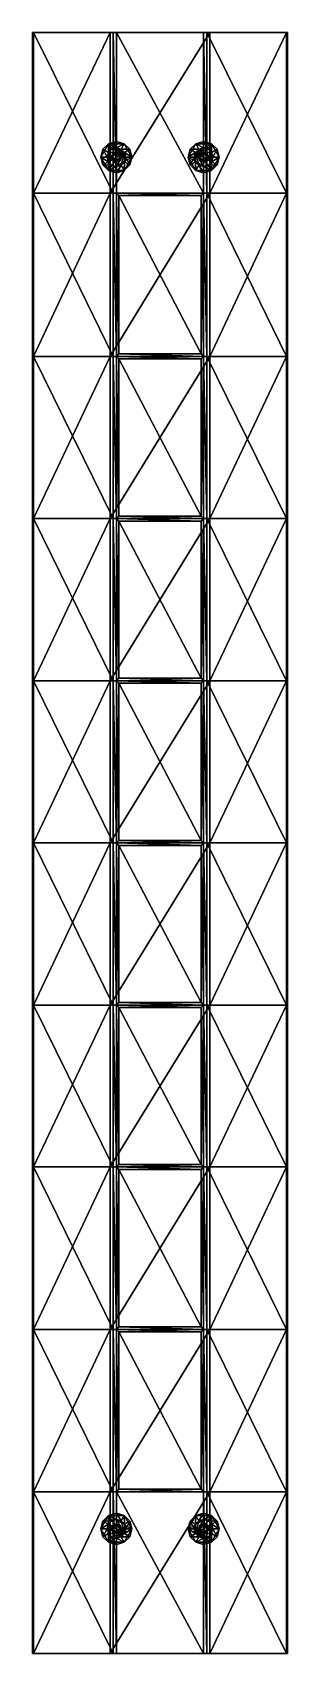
# Model space of a CAD drawing. Extents: x -10 to 10, y -65 to 65.
import ezdxf

# ---------------------------------------------------------------- set-up
doc = ezdxf.new("R2010")
doc.units = 0
doc.layers.add('LAMP', color=74, linetype='CONTINUOUS')

msp = doc.modelspace()

# ---------------------------------------------------------------- meshes
at = {"layer": 'LAMP', "color": 74}
mesh = msp.add_polyface(dxfattribs=at)
corners = [(3.5, 65, -50.000031), (-3.5, 65, -50.000031), (-3.5, 65, -49.500031), (-4, 65, -47.250031), (-4, 65, -46.500031), (4, 65, -47.250031), (3.5, 65, -49.500031), (-3.75, 65, -49.500031), (-10.25, 65, -49.900032), (-10.15, 65, -47.250031), (-3.75, 65, -50.000031), (-10.15, 65, -50.000031), (-3.5, 52.114731, -50.000031), (-3.5, 52.114731, -49.500031), (4, 65, -46.500031), (-4, 52.114731, -46.500031), (-4, 52.114731, -47.250031), (-3.75, 52.114731, -49.500031), (-10.25, 52.114731, -49.900032), (-10.25, 52.114731, -47.350029), (-10.25, 65, -47.350029), (-10.15, 52.114731, -47.250031), (-3.75, 52.114731, -50.000031), (-10.15, 52.114731, -50.000031), (-3.499995, 56.249989, -0.000001), (-3.87667, 55.644604, -6.000001), (-4.130618, 56.079189, -0.000001), (-3.499995, 55.746624, -6.000001), (-4.144607, 55.376667, -6.000001), (-4.579196, 55.630611, -0.000001), (-4.246627, 54.999989, -6.000001), (-4.749995, 54.999989, -0.000001), (-2.249995, 54.999989, -0.000001), (-2.855384, 55.376667, -6.000001), (-2.420794, 55.630611, -0.000001), (-3.123321, 55.644604, -6.000001), (-2.869372, 56.079189, -0.000001), (-3.687495, 55.187489, -6.000001), (-3.499995, 55.249989, -6.000001), (-3.499995, 55.25, -44.911201), (-3.312495, 55.187489, -6.000001), (-3.312495, 55.1875, -44.911201), (-3.788745, 55.28875, -44.911205), (-3.499995, 55.384998, -44.911205), (-3.687495, 55.1875, -44.911201), (-3.211245, 55.28875, -44.911205), (-3.788745, 55.28875, -46.5), (-3.499995, 55.384998, -46.5), (-3.211245, 55.28875, -46.5)]
mesh.append_faces([[corners[k] for k in face] for face in [(24, 25, 26), (26, 28, 29), (29, 30, 31), (32, 33, 34), (34, 35, 36), (36, 27, 24), (40, 39, 38), (42, 39, 43), (39, 42, 44), (43, 41, 45), (41, 43, 39), (46, 43, 47), (43, 46, 42), (47, 45, 48), (45, 47, 43)]], dxfattribs={"vtx0": -1})
mesh.append_faces([[corners[k] for k in face] for face in [(10, 3, 7), (28, 33, 30), (25, 33, 28), (27, 33, 25)]], dxfattribs={"vtx0": -1, "vtx1": -1})
mesh.append_faces([[corners[k] for k in face] for face in [(3, 6, 2), (36, 26, 32)]], dxfattribs={"vtx0": -1, "vtx1": -1, "vtx2": -1})
mesh.append_faces([[corners[k] for k in face] for face in [(3, 2, 7), (8, 9, 3), (3, 11, 8)]], dxfattribs={"vtx0": -1, "vtx2": -1})
mesh.append_faces([[corners[k] for k in face] for face in [(19, 21, 20), (9, 20, 21), (23, 18, 11), (8, 11, 18), (35, 33, 27), (24, 26, 36), (34, 36, 32), (29, 31, 26)]], dxfattribs={"vtx1": -1})
mesh.append_faces([[corners[k] for k in face] for face in [(3, 4, 5), (10, 11, 3)]], dxfattribs={"vtx1": -1, "vtx2": -1})
mesh.append_faces([[corners[k] for k in face] for face in [(0, 1, 2), (12, 13, 2), (2, 1, 12), (14, 4, 15), (16, 15, 4), (4, 3, 16), (13, 17, 7), (7, 2, 13), (18, 19, 20), (20, 8, 18), (21, 16, 3), (3, 9, 21), (22, 23, 11), (11, 10, 22), (17, 22, 10), (10, 7, 17), (8, 20, 9), (24, 27, 25), (26, 25, 28), (29, 28, 30), (34, 33, 35), (36, 35, 27), (37, 38, 39), (40, 41, 39)]], dxfattribs={"vtx2": -1})
mesh = msp.add_polyface(dxfattribs=at)
corners = [(3.5, 65, -49.500031), (3.5, 65, -50.000031), (-3.5, 65, -49.500031), (-4, 65, -46.500031), (4, 65, -46.500031), (4, 65, -47.250031), (-4, 65, -47.250031), (3.75, 65, -49.500031), (3.5, 52.114731, -50.000031), (-3.5, 52.114731, -50.000031), (-3.5, 65, -50.000031), (3.5, 52.114731, -49.500031), (-4, 52.114731, -46.500031), (4, 52.114731, -46.500031), (2.869382, 53.920788, 0.000001), (2.420804, 54.369366, -0.000001), (2.855393, 54.623318, -6.000001), (3.12333, 54.355381, -6.000001), (2.250005, 54.999989, -0.000001), (2.753373, 54.999989, -6.000001), (2.420804, 55.630611, -0.000001), (2.855393, 55.376667, -6.000001), (2.869382, 56.079189, -0.000001), (3.12333, 55.644604, -6.000001), (3.500005, 56.249989, -0.000001), (3.500005, 55.746624, -6.000001), (3.500005, 54.253361, -6.000001), (3.876679, 54.355381, -6.000001), (3.876679, 55.644604, -6.000001), (4.130628, 56.079189, -0.000001), (4.130628, 53.920788, 0.000001), (3.687505, 55.187489, -6.000001), (3.500005, 55.25, -44.911201), (3.500005, 55.249989, -6.000001), (3.312505, 55.187489, -6.000001), (3.312505, 55.1875, -44.911201), (3.250005, 55, -44.911201), (3.250005, 54.999989, -6.000001), (3.312505, 54.812489, -6.000001), (3.312505, 54.8125, -44.911198), (3.500005, 54.75, -44.911198), (3.500005, 54.749989, -6.000001), (3.687505, 54.812489, -6.000001), (3.500005, 55.384998, -44.911205), (3.211255, 55.28875, -44.911205), (3.115005, 55, -44.911205), (3.211255, 54.711246, -44.911201), (3.500005, 54.614998, -44.911201), (3.687505, 54.8125, -44.911198), (3.500005, 55.384998, -46.5), (3.211255, 55.28875, -46.5), (3.115005, 55, -46.5), (3.211255, 54.711246, -46.499996), (3.500005, 54.614998, -46.499996)]
mesh.append_faces([[corners[k] for k in face] for face in [(14, 16, 17), (15, 19, 16), (18, 21, 19), (20, 23, 21), (22, 25, 23), (31, 32, 33), (34, 32, 35), (34, 36, 37), (38, 36, 39), (38, 40, 41)]], dxfattribs={"vtx0": -1})
mesh.append_faces([[corners[k] for k in face] for face in [(6, 5, 7), (22, 18, 29), (14, 30, 18), (18, 30, 29)]], dxfattribs={"vtx0": -1, "vtx1": -1, "vtx2": -1})
mesh.append_faces([[corners[k] for k in face] for face in [(6, 7, 0)]], dxfattribs={"vtx0": -1, "vtx2": -1})
mesh.append_faces([[corners[k] for k in face] for face in [(23, 25, 21), (24, 22, 29), (20, 18, 22), (15, 14, 18)]], dxfattribs={"vtx1": -1})
mesh.append_faces([[corners[k] for k in face] for face in [(0, 1, 2), (17, 16, 21), (26, 17, 21), (27, 26, 21), (25, 28, 21)]], dxfattribs={"vtx1": -1, "vtx2": -1})
mesh.append_faces([[corners[k] for k in face] for face in [(3, 4, 5), (8, 9, 10), (10, 1, 8), (11, 8, 1), (1, 0, 11), (12, 13, 4), (14, 15, 16), (15, 18, 19), (18, 20, 21), (20, 22, 23), (22, 24, 25), (16, 19, 21), (34, 33, 32), (34, 35, 36), (38, 37, 36), (38, 39, 40), (42, 41, 40), (43, 44, 35), (35, 32, 43), (44, 45, 36), (36, 35, 44), (45, 46, 39), (39, 36, 45), (46, 47, 40), (40, 39, 46), (48, 40, 47), (49, 50, 44), (44, 43, 49), (50, 51, 45), (45, 44, 50), (51, 52, 46), (46, 45, 51), (52, 53, 47), (47, 46, 52)]], dxfattribs={"vtx2": -1})
mesh = msp.add_polyface(dxfattribs=at)
corners = [(10.15, 65, -50.000031), (3.75, 65, -50.000031), (3.75, 65, -49.500031), (10.25, 65, -47.350029), (10.25, 65, -49.900032), (4, 65, -47.250031), (10.15, 65, -47.250031), (10.15, 52.114731, -50.000031), (3.75, 52.114731, -50.000031), (3.75, 52.114731, -49.500031), (10.25, 52.114731, -47.350029), (10.25, 52.114731, -49.900032), (4, 52.114731, -47.250031), (10.15, 52.114731, -47.250031), (4, 52.114731, -46.500031), (4, 65, -46.500031), (3.5, 52.114731, -49.500031), (3.5, 65, -49.500031), (3.500005, 56.249989, -0.000001), (4.130628, 56.079189, -0.000001), (3.876679, 55.644604, -6.000001), (3.500005, 55.746624, -6.000001), (4.579206, 55.630611, -0.000001), (4.144616, 55.376667, -6.000001), (4.750005, 54.999989, -0.000001), (4.246636, 54.999989, -6.000001), (4.579206, 54.369366, -0.000001), (4.144616, 54.623318, -6.000001), (4.130628, 53.920788, 0.000001), (3.876679, 54.355381, -6.000001), (2.855393, 55.376667, -6.000001), (3.687505, 55.187489, -6.000001), (3.687505, 55.1875, -44.911201), (3.500005, 55.25, -44.911201), (3.687505, 54.812489, -6.000001), (3.500005, 54.75, -44.911198), (3.687505, 54.8125, -44.911198), (3.750005, 55, -44.911201), (3.750005, 54.999989, -6.000001), (3.788755, 55.28875, -44.911205), (3.500005, 55.384998, -44.911205), (3.500005, 54.614998, -44.911201), (3.788755, 54.711246, -44.911201), (3.885005, 55, -44.911205), (3.788755, 55.28875, -46.5), (3.500005, 55.384998, -46.5), (3.500005, 54.614998, -46.499996), (3.788755, 54.711246, -46.499996), (3.885005, 55, -46.5)]
mesh.append_faces([[corners[k] for k in face] for face in [(18, 20, 21), (19, 23, 20), (22, 25, 23), (24, 27, 25), (26, 29, 27), (34, 35, 36), (34, 37, 38), (31, 37, 32)]], dxfattribs={"vtx0": -1})
mesh.append_faces([[corners[k] for k in face] for face in [(24, 19, 28)]], dxfattribs={"vtx0": -1, "vtx1": -1, "vtx2": -1})
mesh.append_faces([[corners[k] for k in face] for face in [(2, 4, 0), (2, 6, 3)]], dxfattribs={"vtx0": -1, "vtx2": -1})
mesh.append_faces([[corners[k] for k in face] for face in [(11, 7, 4), (0, 4, 7), (13, 10, 6), (3, 6, 10), (26, 24, 28), (22, 19, 24)]], dxfattribs={"vtx1": -1})
mesh.append_faces([[corners[k] for k in face] for face in [(3, 4, 2), (5, 6, 2), (27, 29, 30), (25, 27, 30), (23, 25, 30), (20, 23, 30)]], dxfattribs={"vtx1": -1, "vtx2": -1})
mesh.append_faces([[corners[k] for k in face] for face in [(0, 1, 2), (7, 8, 1), (1, 0, 7), (8, 9, 2), (2, 1, 8), (10, 11, 4), (4, 3, 10), (12, 13, 6), (6, 5, 12), (14, 12, 5), (5, 15, 14), (9, 16, 17), (17, 2, 9), (18, 19, 20), (19, 22, 23), (22, 24, 25), (24, 26, 27), (26, 28, 29), (31, 32, 33), (34, 36, 37), (31, 38, 37), (39, 40, 33), (33, 32, 39), (41, 42, 36), (42, 43, 37), (37, 36, 42), (43, 39, 32), (32, 37, 43), (44, 45, 40), (40, 39, 44), (46, 47, 42), (42, 41, 46), (47, 48, 43), (43, 42, 47), (48, 44, 39), (39, 43, 48)]], dxfattribs={"vtx2": -1})
mesh = msp.add_polyface(dxfattribs=at)
corners = [(-4.749995, 54.999989, -0.000001), (-4.144607, 54.623318, -6.000001), (-4.579196, 54.369366, -0.000001), (-4.246627, 54.999989, -6.000001), (-3.87667, 54.355381, -6.000001), (-4.130618, 53.920788, 0.000001), (-3.499995, 54.253361, -6.000001), (-2.869372, 53.920788, 0.000001), (-2.855384, 54.623318, -6.000001), (-2.420794, 54.369366, -0.000001), (-3.123321, 54.355381, -6.000001), (-2.753364, 54.999989, -6.000001), (-2.249995, 54.999989, -0.000001), (-2.855384, 55.376667, -6.000001), (-4.130618, 56.079189, -0.000001), (-3.687495, 55.187489, -6.000001), (-3.499995, 55.25, -44.911201), (-3.687495, 55.1875, -44.911201), (-3.312495, 55.187489, -6.000001), (-3.249995, 55, -44.911201), (-3.312495, 55.1875, -44.911201), (-3.249995, 54.999989, -6.000001), (-3.312495, 54.812489, -6.000001), (-3.312495, 54.8125, -44.911198), (-3.499995, 54.75, -44.911198), (-3.499995, 54.749989, -6.000001), (-3.687495, 54.812489, -6.000001), (-3.687495, 54.8125, -44.911198), (-3.749995, 55, -44.911201), (-3.749995, 54.999989, -6.000001), (-3.211245, 55.28875, -44.911205), (-3.114995, 55, -44.911205), (-3.211245, 54.711246, -44.911201), (-3.499995, 54.614998, -44.911201), (-3.788745, 54.711246, -44.911201), (-3.884995, 55, -44.911205), (-3.788745, 55.28875, -44.911205), (-3.211245, 55.28875, -46.5), (-3.114995, 55, -46.5), (-3.211245, 54.711246, -46.499996), (-3.499995, 54.614998, -46.499996), (-3.788745, 54.711246, -46.499996), (-3.884995, 55, -46.5), (-3.788745, 55.28875, -46.5)]
mesh.append_faces([[corners[k] for k in face] for face in [(0, 1, 2), (2, 4, 5), (7, 8, 9), (9, 11, 12), (8, 13, 11), (15, 16, 17), (18, 19, 20), (22, 19, 21), (22, 24, 23), (26, 24, 25), (26, 28, 27), (15, 28, 29), (30, 19, 31), (19, 30, 20), (31, 23, 32), (23, 31, 19), (32, 24, 33), (24, 32, 23), (33, 27, 34), (27, 33, 24), (34, 28, 35), (28, 34, 27), (35, 17, 36), (17, 35, 28), (37, 31, 38), (31, 37, 30), (38, 32, 39), (32, 38, 31), (39, 33, 40), (33, 39, 32), (40, 34, 41), (34, 40, 33), (41, 35, 42), (35, 41, 34), (42, 36, 43), (36, 42, 35)]], dxfattribs={"vtx0": -1})
mesh.append_faces([[corners[k] for k in face] for face in [(10, 13, 8), (6, 13, 10), (4, 13, 6), (1, 13, 4), (3, 13, 1)]], dxfattribs={"vtx0": -1, "vtx1": -1})
mesh.append_faces([[corners[k] for k in face] for face in [(0, 5, 14), (7, 12, 5), (12, 14, 5)]], dxfattribs={"vtx0": -1, "vtx1": -1, "vtx2": -1})
mesh.append_faces([[corners[k] for k in face] for face in [(9, 12, 7), (2, 5, 0)]], dxfattribs={"vtx1": -1})
mesh.append_faces([[corners[k] for k in face] for face in [(0, 3, 1), (2, 1, 4), (5, 4, 6), (7, 10, 8), (9, 8, 11), (12, 11, 13), (18, 21, 19), (22, 23, 19), (22, 25, 24), (26, 27, 24), (26, 29, 28), (15, 17, 28)]], dxfattribs={"vtx2": -1})
mesh = msp.add_polyface(dxfattribs=at)
corners = [(3.3, 39.214733, -49.800129), (-3.3, 39.214733, -49.800129), (-3.3, 51.91473, -49.800129), (3.3, 51.91473, -49.800129), (-3.5, 52.114731, -49.500031), (-3.5, 52.114731, -50.000031), (-3.5, 39.014732, -50.000031), (3.5, 52.114731, -50.000031), (3.5, 52.114731, -49.500031), (3.5, 39.014732, -49.500031), (10.15, 39.014732, -50.000031), (3.75, 39.014732, -50.000031), (3.75, 52.114731, -50.000031), (10.15, 52.114731, -50.000031), (3.75, 39.014732, -49.500031), (3.75, 52.114731, -49.500031), (10.25, 39.014732, -47.350029), (10.25, 39.014732, -49.900032), (10.25, 52.114731, -49.900032), (10.25, 52.114731, -47.350029), (4, 39.014732, -47.250031), (10.15, 39.014732, -47.250031), (10.15, 52.114731, -47.250031), (4, 52.114731, -47.250031), (-4, 39.014732, -46.500031), (4, 39.014732, -46.500031), (4, 52.114731, -46.500031), (-4, 52.114731, -46.500031), (-4, 39.014732, -47.250031), (-4, 52.114731, -47.250031), (-3.5, 39.014732, -49.500031), (-3.75, 39.014732, -49.500031), (-3.75, 52.114731, -49.500031), (-10.25, 39.014732, -49.900032), (-10.25, 39.014732, -47.350029), (-10.25, 52.114731, -47.350029), (-10.25, 52.114731, -49.900032), (-10.15, 39.014732, -47.250031), (-10.15, 52.114731, -47.250031), (-3.75, 39.014732, -50.000031), (-10.15, 39.014732, -50.000031), (-10.15, 52.114731, -50.000031), (-3.75, 52.114731, -50.000031), (-3.3, 51.91473, -50.00013), (-3.3, 39.214733, -50.00013), (3.3, 51.91473, -50.00013), (3.5, 39.014732, -50.000031), (3.3, 39.214733, -50.00013), (-4.130618, 53.920788, 0.000001), (-3.499995, 54.253361, -6.000001), (-3.499995, 53.749989, 0.000001), (-3.123321, 54.355381, -6.000001), (-2.869372, 53.920788, 0.000001), (4.130628, 53.920788, 0.000001), (3.500005, 53.749989, 0.000001), (3.500005, 54.253361, -6.000001), (3.876679, 54.355381, -6.000001), (2.869382, 53.920788, 0.000001), (3.12333, 54.355381, -6.000001)]
mesh.append_faces([[corners[k] for k in face] for face in [(48, 49, 50), (50, 51, 52), (53, 55, 56), (54, 58, 55)]], dxfattribs={"vtx0": -1})
mesh.append_faces([[corners[k] for k in face] for face in [(17, 10, 18), (13, 18, 10), (21, 16, 22), (19, 22, 16), (34, 37, 35), (38, 35, 37), (40, 33, 41), (36, 41, 33), (50, 52, 48), (54, 53, 57)]], dxfattribs={"vtx1": -1})
mesh.append_faces([[corners[k] for k in face] for face in [(0, 1, 2), (2, 3, 0), (4, 5, 6), (7, 8, 9), (10, 11, 12), (12, 13, 10), (11, 14, 15), (15, 12, 11), (16, 17, 18), (18, 19, 16), (20, 21, 22), (22, 23, 20), (24, 25, 26), (26, 27, 24), (25, 20, 23), (23, 26, 25), (28, 24, 27), (27, 29, 28), (14, 9, 8), (8, 15, 14), (30, 31, 32), (32, 4, 30), (33, 34, 35), (35, 36, 33), (37, 28, 29), (29, 38, 37), (39, 40, 41), (41, 42, 39), (31, 39, 42), (42, 32, 31), (6, 5, 43), (43, 44, 6), (5, 7, 45), (45, 43, 5), (7, 46, 47), (47, 45, 7), (44, 43, 2), (2, 1, 44), (43, 45, 3), (3, 2, 43), (45, 47, 0), (0, 3, 45), (50, 49, 51), (53, 54, 55), (54, 57, 58)]], dxfattribs={"vtx2": -1})
mesh = msp.add_polyface(dxfattribs=at)
corners = [(3.3, 26.214735, -49.800129), (-3.3, 26.214735, -49.800129), (-3.3, 38.814732, -49.800129), (3.3, 38.814732, -49.800129), (-3.5, 26.014734, -50.000031), (-3.5, 26.014734, -49.500031), (-3.5, 39.014732, -49.500031), (-3.5, 39.014732, -50.000031), (3.5, 26.014734, -49.500031), (3.5, 26.014734, -50.000031), (3.5, 39.014732, -50.000031), (3.5, 39.014732, -49.500031), (10.15, 26.014734, -50.000031), (3.75, 26.014734, -50.000031), (3.75, 39.014732, -50.000031), (10.15, 39.014732, -50.000031), (3.75, 26.014734, -49.500031), (3.75, 39.014732, -49.500031), (10.25, 26.014734, -47.350029), (10.25, 26.014734, -49.900032), (10.25, 39.014732, -49.900032), (10.25, 39.014732, -47.350029), (4, 26.014734, -47.250031), (10.15, 26.014734, -47.250031), (10.15, 39.014732, -47.250031), (4, 39.014732, -47.250031), (-4, 26.014734, -46.500031), (4, 26.014734, -46.500031), (4, 39.014732, -46.500031), (-4, 39.014732, -46.500031), (-4, 26.014734, -47.250031), (-4, 39.014732, -47.250031), (-3.75, 26.014734, -49.500031), (-3.75, 39.014732, -49.500031), (-10.25, 26.014734, -49.900032), (-10.25, 26.014734, -47.350029), (-10.25, 39.014732, -47.350029), (-10.25, 39.014732, -49.900032), (-10.15, 26.014734, -47.250031), (-10.15, 39.014732, -47.250031), (-3.75, 26.014734, -50.000031), (-10.15, 26.014734, -50.000031), (-10.15, 39.014732, -50.000031), (-3.75, 39.014732, -50.000031), (-3.5, 52.114731, -49.500031), (3.5, 52.114731, -50.000031), (-3.3, 38.814732, -50.00013), (-3.3, 26.214735, -50.00013), (3.3, 38.814732, -50.00013), (3.3, 26.214735, -50.00013), (-3.3, 39.214733, -50.00013), (3.3, 39.214733, -50.00013), (-3.3, 39.214733, -49.800129), (3.3, 39.214733, -49.800129)]
mesh.append_faces([[corners[k] for k in face] for face in [(19, 12, 20), (15, 20, 12), (23, 18, 24), (21, 24, 18), (35, 38, 36), (39, 36, 38), (41, 34, 42), (37, 42, 34)]], dxfattribs={"vtx1": -1})
mesh.append_faces([[corners[k] for k in face] for face in [(0, 1, 2), (2, 3, 0), (4, 5, 6), (6, 7, 4), (8, 9, 10), (10, 11, 8), (12, 13, 14), (14, 15, 12), (13, 16, 17), (17, 14, 13), (18, 19, 20), (20, 21, 18), (22, 23, 24), (24, 25, 22), (26, 27, 28), (28, 29, 26), (27, 22, 25), (25, 28, 27), (30, 26, 29), (29, 31, 30), (16, 8, 11), (11, 17, 16), (5, 32, 33), (33, 6, 5), (34, 35, 36), (36, 37, 34), (38, 30, 31), (31, 39, 38), (40, 41, 42), (42, 43, 40), (32, 40, 43), (43, 33, 32), (7, 6, 44), (11, 10, 45), (4, 7, 46), (46, 47, 4), (7, 10, 48), (48, 46, 7), (10, 9, 49), (49, 48, 10), (47, 46, 2), (2, 1, 47), (46, 48, 3), (3, 2, 46), (48, 49, 0), (0, 3, 48), (10, 7, 50), (50, 51, 10), (51, 50, 52), (52, 53, 51)]], dxfattribs={"vtx2": -1})
mesh = msp.add_polyface(dxfattribs=at)
corners = [(3.3, 13.214734, -49.800129), (-3.3, 13.214734, -49.800129), (-3.3, 25.814734, -49.800129), (3.3, 25.814734, -49.800129), (-3.5, 13.014734, -50.000031), (-3.5, 13.014734, -49.500031), (-3.5, 26.014734, -49.500031), (-3.5, 26.014734, -50.000031), (3.5, 13.014734, -49.500031), (3.5, 13.014734, -50.000031), (3.5, 26.014734, -50.000031), (3.5, 26.014734, -49.500031), (10.15, 13.014734, -50.000031), (3.75, 13.014734, -50.000031), (3.75, 26.014734, -50.000031), (10.15, 26.014734, -50.000031), (3.75, 13.014734, -49.500031), (3.75, 26.014734, -49.500031), (10.25, 13.014734, -47.350029), (10.25, 13.014734, -49.900032), (10.25, 26.014734, -49.900032), (10.25, 26.014734, -47.350029), (4, 13.014734, -47.250031), (10.15, 13.014734, -47.250031), (10.15, 26.014734, -47.250031), (4, 26.014734, -47.250031), (-4, 13.014734, -46.500031), (4, 13.014734, -46.500031), (4, 26.014734, -46.500031), (-4, 26.014734, -46.500031), (-4, 13.014734, -47.250031), (-4, 26.014734, -47.250031), (-3.75, 13.014734, -49.500031), (-3.75, 26.014734, -49.500031), (-10.25, 13.014734, -49.900032), (-10.25, 13.014734, -47.350029), (-10.25, 26.014734, -47.350029), (-10.25, 26.014734, -49.900032), (-10.15, 13.014734, -47.250031), (-10.15, 26.014734, -47.250031), (-3.75, 13.014734, -50.000031), (-10.15, 13.014734, -50.000031), (-10.15, 26.014734, -50.000031), (-3.75, 26.014734, -50.000031), (-3.3, 26.214735, -50.00013), (3.3, 26.214735, -50.00013), (-3.3, 26.214735, -49.800129), (3.3, 26.214735, -49.800129), (-3.3, 25.814734, -50.00013), (-3.3, 13.214734, -50.00013), (3.3, 25.814734, -50.00013), (3.3, 13.214734, -50.00013)]
mesh.append_faces([[corners[k] for k in face] for face in [(19, 12, 20), (15, 20, 12), (23, 18, 24), (21, 24, 18), (35, 38, 36), (39, 36, 38), (41, 34, 42), (37, 42, 34)]], dxfattribs={"vtx1": -1})
mesh.append_faces([[corners[k] for k in face] for face in [(0, 1, 2), (2, 3, 0), (4, 5, 6), (6, 7, 4), (8, 9, 10), (10, 11, 8), (12, 13, 14), (14, 15, 12), (13, 16, 17), (17, 14, 13), (18, 19, 20), (20, 21, 18), (22, 23, 24), (24, 25, 22), (26, 27, 28), (28, 29, 26), (27, 22, 25), (25, 28, 27), (30, 26, 29), (29, 31, 30), (16, 8, 11), (11, 17, 16), (5, 32, 33), (33, 6, 5), (34, 35, 36), (36, 37, 34), (38, 30, 31), (31, 39, 38), (40, 41, 42), (42, 43, 40), (32, 40, 43), (43, 33, 32), (10, 7, 44), (44, 45, 10), (45, 44, 46), (46, 47, 45), (4, 7, 48), (48, 49, 4), (7, 10, 50), (50, 48, 7), (10, 9, 51), (51, 50, 10), (51, 49, 1), (1, 0, 51), (49, 48, 2), (2, 1, 49), (48, 50, 3), (3, 2, 48), (50, 51, 0), (0, 3, 50)]], dxfattribs={"vtx2": -1})
mesh = msp.add_polyface(dxfattribs=at)
corners = [(3.3, 0.211268, -49.800129), (-3.3, 0.211268, -49.800129), (-3.3, 12.814734, -49.800129), (3.3, 12.814734, -49.800129), (-3.5, 0.011268, -50.000031), (-3.5, 0.011268, -49.500031), (-3.5, 13.014734, -49.500031), (-3.5, 13.014734, -50.000031), (3.5, 0.011268, -49.500031), (3.5, 0.011268, -50.000031), (3.5, 13.014734, -50.000031), (3.5, 13.014734, -49.500031), (10.15, 0.011268, -50.000031), (3.75, 0.011268, -50.000031), (3.75, 13.014734, -50.000031), (10.15, 13.014734, -50.000031), (3.75, 0.011268, -49.500031), (3.75, 13.014734, -49.500031), (10.25, 0.011268, -47.350029), (10.25, 0.011268, -49.900032), (10.25, 13.014734, -49.900032), (10.25, 13.014734, -47.350029), (4, 0.011268, -47.250031), (10.15, 0.011268, -47.250031), (10.15, 13.014734, -47.250031), (4, 13.014734, -47.250031), (-4, 0.011268, -46.500031), (4, 0.011268, -46.500031), (4, 13.014734, -46.500031), (-4, 13.014734, -46.500031), (-4, 0.011268, -47.250031), (-4, 13.014734, -47.250031), (-3.75, 0.011268, -49.500031), (-3.75, 13.014734, -49.500031), (-10.25, 0.011268, -49.900032), (-10.25, 0.011268, -47.350029), (-10.25, 13.014734, -47.350029), (-10.25, 13.014734, -49.900032), (-10.15, 0.011268, -47.250031), (-10.15, 13.014734, -47.250031), (-3.75, 0.011268, -50.000031), (-10.15, 0.011268, -50.000031), (-10.15, 13.014734, -50.000031), (-3.75, 13.014734, -50.000031), (-3.3, 0.211268, -50.00013), (3.3, 0.211268, -50.00013), (-3.3, 12.814734, -50.00013), (3.3, 12.814734, -50.00013), (-3.3, 13.214734, -50.00013), (3.3, 13.214734, -50.00013)]
mesh.append_faces([[corners[k] for k in face] for face in [(19, 12, 20), (15, 20, 12), (23, 18, 24), (21, 24, 18), (35, 38, 36), (39, 36, 38), (41, 34, 42), (37, 42, 34)]], dxfattribs={"vtx1": -1})
mesh.append_faces([[corners[k] for k in face] for face in [(0, 1, 2), (2, 3, 0), (4, 5, 6), (6, 7, 4), (8, 9, 10), (10, 11, 8), (12, 13, 14), (14, 15, 12), (13, 16, 17), (17, 14, 13), (18, 19, 20), (20, 21, 18), (22, 23, 24), (24, 25, 22), (26, 27, 28), (28, 29, 26), (27, 22, 25), (25, 28, 27), (30, 26, 29), (29, 31, 30), (16, 8, 11), (11, 17, 16), (5, 32, 33), (33, 6, 5), (34, 35, 36), (36, 37, 34), (38, 30, 31), (31, 39, 38), (40, 41, 42), (42, 43, 40), (32, 40, 43), (43, 33, 32), (9, 4, 44), (44, 45, 9), (4, 7, 46), (46, 44, 4), (7, 10, 47), (47, 46, 7), (10, 9, 45), (45, 47, 10), (45, 44, 1), (1, 0, 45), (44, 46, 2), (2, 1, 44), (46, 47, 3), (3, 2, 46), (47, 45, 0), (0, 3, 47), (10, 7, 48), (48, 49, 10)]], dxfattribs={"vtx2": -1})
mesh = msp.add_polyface(dxfattribs=at)
corners = [(3.3, -12.802726, -49.800129), (-3.3, -12.802726, -49.800129), (-3.3, -0.188732, -49.800129), (3.3, -0.188732, -49.800129), (-3.5, -13.002726, -50.000031), (-3.5, -13.002726, -49.500031), (-3.5, 0.011268, -49.500031), (-3.5, 0.011268, -50.000031), (3.5, -13.002726, -49.500031), (3.5, -13.002726, -50.000031), (3.5, 0.011268, -50.000031), (3.5, 0.011268, -49.500031), (10.15, -13.002726, -50.000031), (3.75, -13.002726, -50.000031), (3.75, 0.011268, -50.000031), (10.15, 0.011268, -50.000031), (3.75, -13.002726, -49.500031), (3.75, 0.011268, -49.500031), (10.25, -13.002726, -47.350029), (10.25, -13.002726, -49.900032), (10.25, 0.011268, -49.900032), (10.25, 0.011268, -47.350029), (4, -13.002726, -47.250031), (10.15, -13.002726, -47.250031), (10.15, 0.011268, -47.250031), (4, 0.011268, -47.250031), (-4, -13.002726, -46.500031), (4, -13.002726, -46.500031), (4, 0.011268, -46.500031), (-4, 0.011268, -46.500031), (-4, -13.002726, -47.250031), (-4, 0.011268, -47.250031), (-3.75, -13.002726, -49.500031), (-3.75, 0.011268, -49.500031), (-10.25, -13.002726, -49.900032), (-10.25, -13.002726, -47.350029), (-10.25, 0.011268, -47.350029), (-10.25, 0.011268, -49.900032), (-10.15, -13.002726, -47.250031), (-10.15, 0.011268, -47.250031), (-3.75, -13.002726, -50.000031), (-10.15, -13.002726, -50.000031), (-10.15, 0.011268, -50.000031), (-3.75, 0.011268, -50.000031), (3.3, -13.202725, -50.00013), (-3.3, -13.202725, -50.00013), (3.3, -13.202725, -49.800129), (-3.3, -13.202725, -49.800129), (-3.3, -12.802726, -50.00013), (3.3, -12.802726, -50.00013), (-3.3, -0.188732, -50.00013), (3.3, -0.188732, -50.00013)]
mesh.append_faces([[corners[k] for k in face] for face in [(19, 12, 20), (15, 20, 12), (23, 18, 24), (21, 24, 18), (35, 38, 36), (39, 36, 38), (41, 34, 42), (37, 42, 34)]], dxfattribs={"vtx1": -1})
mesh.append_faces([[corners[k] for k in face] for face in [(0, 1, 2), (2, 3, 0), (4, 5, 6), (6, 7, 4), (8, 9, 10), (10, 11, 8), (12, 13, 14), (14, 15, 12), (13, 16, 17), (17, 14, 13), (18, 19, 20), (20, 21, 18), (22, 23, 24), (24, 25, 22), (26, 27, 28), (28, 29, 26), (27, 22, 25), (25, 28, 27), (30, 26, 29), (29, 31, 30), (16, 8, 11), (11, 17, 16), (5, 32, 33), (33, 6, 5), (34, 35, 36), (36, 37, 34), (38, 30, 31), (31, 39, 38), (40, 41, 42), (42, 43, 40), (32, 40, 43), (43, 33, 32), (4, 9, 44), (44, 45, 4), (46, 47, 45), (9, 4, 48), (48, 49, 9), (4, 7, 50), (50, 48, 4), (7, 10, 51), (51, 50, 7), (10, 9, 49), (49, 51, 10), (49, 48, 1), (1, 0, 49), (48, 50, 2), (2, 1, 48), (50, 51, 3), (3, 2, 50), (51, 49, 0), (0, 3, 51)]], dxfattribs={"vtx2": -1})
mesh = msp.add_polyface(dxfattribs=at)
corners = [(3.3, -25.780525, -49.800129), (-3.3, -25.780525, -49.800129), (-3.3, -13.202725, -49.800129), (3.3, -13.202725, -49.800129), (-3.5, -25.980526, -50.000031), (-3.5, -25.980526, -49.500031), (-3.5, -13.002726, -49.500031), (-3.5, -13.002726, -50.000031), (3.5, -25.980526, -49.500031), (3.5, -25.980526, -50.000031), (3.5, -13.002726, -50.000031), (3.5, -13.002726, -49.500031), (10.15, -25.980526, -50.000031), (3.75, -25.980526, -50.000031), (3.75, -13.002726, -50.000031), (10.15, -13.002726, -50.000031), (3.75, -25.980526, -49.500031), (3.75, -13.002726, -49.500031), (10.25, -25.980526, -47.350029), (10.25, -25.980526, -49.900032), (10.25, -13.002726, -49.900032), (10.25, -13.002726, -47.350029), (4, -25.980526, -47.250031), (10.15, -25.980526, -47.250031), (10.15, -13.002726, -47.250031), (4, -13.002726, -47.250031), (-4, -25.980526, -46.500031), (4, -25.980526, -46.500031), (4, -13.002726, -46.500031), (-4, -13.002726, -46.500031), (-4, -25.980526, -47.250031), (-4, -13.002726, -47.250031), (-3.75, -25.980526, -49.500031), (-3.75, -13.002726, -49.500031), (-10.25, -25.980526, -49.900032), (-10.25, -25.980526, -47.350029), (-10.25, -13.002726, -47.350029), (-10.25, -13.002726, -49.900032), (-10.15, -25.980526, -47.250031), (-10.15, -13.002726, -47.250031), (-3.75, -25.980526, -50.000031), (-10.15, -25.980526, -50.000031), (-10.15, -13.002726, -50.000031), (-3.75, -13.002726, -50.000031), (-10.25, -39.005489, -49.900032), (-3.3, -25.780525, -50.00013), (3.3, -25.780525, -50.00013), (-3.3, -13.202725, -50.00013), (3.3, -13.202725, -50.00013), (3.3, -26.180527, -50.00013), (-3.3, -26.180527, -50.00013), (3.3, -26.180527, -49.800129), (-3.3, -26.180527, -49.800129)]
mesh.append_faces([[corners[k] for k in face] for face in [(34, 41, 44), (19, 12, 20), (15, 20, 12), (23, 18, 24), (21, 24, 18), (35, 38, 36), (39, 36, 38), (41, 34, 42), (37, 42, 34)]], dxfattribs={"vtx1": -1})
mesh.append_faces([[corners[k] for k in face] for face in [(0, 1, 2), (2, 3, 0), (4, 5, 6), (6, 7, 4), (8, 9, 10), (10, 11, 8), (12, 13, 14), (14, 15, 12), (13, 16, 17), (17, 14, 13), (18, 19, 20), (20, 21, 18), (22, 23, 24), (24, 25, 22), (26, 27, 28), (28, 29, 26), (27, 22, 25), (25, 28, 27), (30, 26, 29), (29, 31, 30), (16, 8, 11), (11, 17, 16), (5, 32, 33), (33, 6, 5), (34, 35, 36), (36, 37, 34), (38, 30, 31), (31, 39, 38), (40, 41, 42), (42, 43, 40), (32, 40, 43), (43, 33, 32), (9, 4, 45), (45, 46, 9), (4, 7, 47), (47, 45, 4), (10, 9, 46), (46, 48, 10), (46, 45, 1), (1, 0, 46), (45, 47, 2), (2, 1, 45), (47, 48, 3), (48, 46, 0), (0, 3, 48), (4, 9, 49), (49, 50, 4), (50, 49, 51), (51, 52, 50)]], dxfattribs={"vtx2": -1})
mesh = msp.add_polyface(dxfattribs=at)
corners = [(3.3, -38.805489, -49.800129), (-3.3, -38.805489, -49.800129), (-3.3, -26.180527, -49.800129), (3.3, -26.180527, -49.800129), (-3.5, -39.005489, -50.000031), (-3.5, -39.005489, -49.500031), (-3.5, -25.980526, -49.500031), (-3.5, -25.980526, -50.000031), (3.5, -39.005489, -49.500031), (3.5, -39.005489, -50.000031), (3.5, -25.980526, -50.000031), (3.5, -25.980526, -49.500031), (10.15, -39.005489, -50.000031), (3.75, -39.005489, -50.000031), (3.75, -25.980526, -50.000031), (10.15, -25.980526, -50.000031), (3.75, -39.005489, -49.500031), (3.75, -25.980526, -49.500031), (10.25, -39.005489, -47.350029), (10.25, -39.005489, -49.900032), (10.25, -25.980526, -49.900032), (10.25, -25.980526, -47.350029), (4, -39.005489, -47.250031), (10.15, -39.005489, -47.250031), (10.15, -25.980526, -47.250031), (4, -25.980526, -47.250031), (-4, -39.005489, -46.500031), (4, -39.005489, -46.500031), (4, -25.980526, -46.500031), (-4, -25.980526, -46.500031), (-4, -39.005489, -47.250031), (-4, -25.980526, -47.250031), (-3.75, -39.005489, -49.500031), (-3.75, -25.980526, -49.500031), (-10.25, -39.005489, -49.900032), (-10.25, -39.005489, -47.350029), (-10.25, -25.980526, -47.350029), (-10.25, -25.980526, -49.900032), (-10.15, -39.005489, -47.250031), (-10.15, -25.980526, -47.250031), (-3.75, -39.005489, -50.000031), (-10.15, -39.005489, -50.000031), (-10.15, -25.980526, -50.000031), (-3.75, -25.980526, -50.000031), (-10.15, -52.019501, -47.250031), (10.25, -52.019501, -47.350029), (10.15, -52.019501, -50.000031), (3.3, -39.20549, -50.00013), (-3.3, -39.20549, -50.00013), (3.3, -39.20549, -49.800129), (-3.3, -39.20549, -49.800129), (-3.3, -38.805489, -50.00013), (3.3, -38.805489, -50.00013), (-3.3, -26.180527, -50.00013), (3.3, -26.180527, -50.00013)]
mesh.append_faces([[corners[k] for k in face] for face in [(38, 35, 44), (18, 23, 45), (12, 19, 46), (19, 12, 20), (15, 20, 12), (23, 18, 24), (21, 24, 18), (35, 38, 36), (39, 36, 38), (41, 34, 42)]], dxfattribs={"vtx1": -1})
mesh.append_faces([[corners[k] for k in face] for face in [(0, 1, 2), (2, 3, 0), (4, 5, 6), (6, 7, 4), (8, 9, 10), (10, 11, 8), (12, 13, 14), (14, 15, 12), (13, 16, 17), (17, 14, 13), (18, 19, 20), (20, 21, 18), (22, 23, 24), (24, 25, 22), (26, 27, 28), (28, 29, 26), (27, 22, 25), (25, 28, 27), (30, 26, 29), (29, 31, 30), (16, 8, 11), (11, 17, 16), (5, 32, 33), (33, 6, 5), (34, 35, 36), (36, 37, 34), (38, 30, 31), (31, 39, 38), (40, 41, 42), (42, 43, 40), (32, 40, 43), (43, 33, 32), (4, 9, 47), (47, 48, 4), (48, 47, 49), (49, 50, 48), (9, 4, 51), (51, 52, 9), (4, 7, 53), (53, 51, 4), (10, 9, 52), (52, 54, 10), (52, 51, 1), (1, 0, 52), (51, 53, 2), (2, 1, 51), (54, 52, 0), (0, 3, 54)]], dxfattribs={"vtx2": -1})
mesh = msp.add_polyface(dxfattribs=at)
corners = [(-4.130623, -53.920788, -0.000004), (-3.5, -53.749989, -0.000004), (-3.5, -54.253361, -6.000006), (-3.876675, -54.355381, -6.000006), (-2.869377, -53.920788, -0.000004), (-3.123325, -54.355381, -6.000006), (4.130623, -53.920788, -0.000004), (3.5, -54.253361, -6.000006), (3.5, -53.749989, -0.000004), (3.123325, -54.355381, -6.000006), (2.869377, -53.920788, -0.000004), (-3.75, -52.019501, -50.000031), (-10.15, -52.019501, -50.000031), (-10.15, -39.005489, -50.000031), (-3.75, -39.005489, -50.000031), (-10.25, -52.019501, -49.900032), (-10.25, -52.019501, -47.350029), (-10.25, -39.005489, -47.350029), (-10.25, -39.005489, -49.900032), (-10.15, -52.019501, -47.250031), (-4, -52.019501, -47.250031), (-4, -39.005489, -47.250031), (-10.15, -39.005489, -47.250031), (-4, -52.019501, -46.500031), (-4, -39.005489, -46.500031), (4, -52.019501, -46.500031), (4, -39.005489, -46.500031), (4, -52.019501, -47.250031), (4, -39.005489, -47.250031), (10.15, -52.019501, -47.250031), (10.15, -39.005489, -47.250031), (10.25, -52.019501, -47.350029), (10.25, -52.019501, -49.900032), (10.25, -39.005489, -49.900032), (10.25, -39.005489, -47.350029), (10.15, -52.019501, -50.000031), (3.75, -52.019501, -50.000031), (3.75, -39.005489, -50.000031), (10.15, -39.005489, -50.000031), (3.75, -52.019501, -49.500031), (3.75, -39.005489, -49.500031), (3.5, -52.019501, -49.500031), (3.5, -39.005489, -49.500031), (3.5, -52.019501, -50.000031), (3.5, -39.005489, -50.000031), (3.3, -51.8195, -49.800129), (-3.3, -51.8195, -49.800129), (-3.3, -39.20549, -49.800129), (3.3, -39.20549, -49.800129), (-3.5, -52.019501, -50.000031), (-3.5, -52.019501, -49.500031), (-3.5, -39.005489, -49.500031), (-3.5, -39.005489, -50.000031), (-3.75, -52.019501, -49.500031), (-3.75, -39.005489, -49.500031), (-3.3, -51.8195, -50.00013), (3.3, -51.8195, -50.00013), (3.3, -39.20549, -50.00013), (-3.3, -39.20549, -50.00013)]
mesh.append_faces([[corners[k] for k in face] for face in [(0, 2, 3), (1, 5, 2), (6, 7, 8), (8, 9, 10)]], dxfattribs={"vtx0": -1})
mesh.append_faces([[corners[k] for k in face] for face in [(1, 0, 4), (8, 10, 6), (12, 15, 13), (18, 13, 15), (16, 19, 17), (29, 31, 30), (32, 35, 33)]], dxfattribs={"vtx1": -1})
mesh.append_faces([[corners[k] for k in face] for face in [(0, 1, 2), (1, 4, 5), (8, 7, 9), (11, 12, 13), (13, 14, 11), (15, 16, 17), (17, 18, 15), (19, 20, 21), (21, 22, 19), (20, 23, 24), (24, 21, 20), (23, 25, 26), (26, 24, 23), (25, 27, 28), (28, 26, 25), (27, 29, 30), (30, 28, 27), (31, 32, 33), (33, 34, 31), (35, 36, 37), (37, 38, 35), (36, 39, 40), (40, 37, 36), (39, 41, 42), (42, 40, 39), (41, 43, 44), (44, 42, 41), (45, 46, 47), (47, 48, 45), (49, 50, 51), (51, 52, 49), (50, 53, 54), (54, 51, 50), (53, 11, 14), (14, 54, 53), (43, 49, 55), (55, 56, 43), (44, 43, 56), (56, 57, 44), (49, 52, 58), (58, 55, 49), (56, 55, 46), (46, 45, 56), (55, 58, 47), (47, 46, 55), (57, 56, 45), (45, 48, 57)]], dxfattribs={"vtx2": -1})
mesh = msp.add_polyface(dxfattribs=at)
corners = [(-3.5, -56.249989, -0.000006), (-4.130623, -56.079189, -0.000006), (-3.876675, -55.644604, -6.000006), (-3.5, -55.746624, -6.000006), (-4.579201, -55.630611, -0.000006), (-4.144611, -55.376667, -6.000006), (-4.75, -54.999989, -0.000006), (-4.246632, -54.999989, -6.000006), (-2.25, -54.999989, -0.000006), (-2.420799, -55.630611, -0.000006), (-2.855389, -55.376667, -6.000006), (-2.869377, -56.079189, -0.000006), (-3.123325, -55.644604, -6.000006), (-3.6875, -55.187489, -6.000006), (-3.5, -55.249996, -44.911205), (-3.5, -55.249989, -6.000006), (-3.3125, -55.187489, -6.000006), (-3.78875, -55.288746, -44.911209), (-3.5, -55.384995, -44.911209), (-3.6875, -55.187496, -44.911205), (-3.21125, -55.288746, -44.911209), (-3.3125, -55.187496, -44.911205), (-3.78875, -55.288746, -46.500004), (-3.5, -55.384995, -46.500004), (-3.21125, -55.288746, -46.500004), (-3.5, -65, -49.500004), (-3.5, -65, -50.000004), (3.5, -65, -50.000004), (4, -65, -47.250004), (-4, -65, -46.500004), (-4, -65, -47.250004), (3.5, -65, -49.500004), (-3.75, -65, -49.500004), (-10.25, -65, -47.350002), (-10.25, -65, -49.900005), (-10.15, -65, -50.000004), (-3.75, -65, -50.000004), (-10.15, -52.019501, -50.000031), (-3.75, -52.019501, -50.000031), (-10.25, -52.019501, -47.350029), (-10.25, -52.019501, -49.900032), (-10.15, -65, -47.250004), (-4, -52.019501, -47.250031), (-10.15, -52.019501, -47.250031), (-4, -52.019501, -46.500031), (4, -52.019501, -46.500031), (-3.5, -52.019501, -50.000031), (-3.5, -52.019501, -49.500031), (-3.75, -52.019501, -49.500031)]
mesh.append_faces([[corners[k] for k in face] for face in [(0, 2, 3), (1, 5, 2), (4, 7, 5), (9, 12, 10), (11, 3, 12), (13, 14, 15), (36, 37, 38), (34, 39, 40), (41, 42, 43), (30, 44, 42), (29, 45, 44), (26, 47, 46), (25, 48, 47), (32, 38, 48)]], dxfattribs={"vtx0": -1})
mesh.append_faces([[corners[k] for k in face] for face in [(32, 30, 36)]], dxfattribs={"vtx0": -1, "vtx1": -1})
mesh.append_faces([[corners[k] for k in face] for face in [(11, 8, 1), (25, 31, 30)]], dxfattribs={"vtx0": -1, "vtx1": -1, "vtx2": -1})
mesh.append_faces([[corners[k] for k in face] for face in [(28, 29, 30), (30, 33, 34), (30, 35, 36), (30, 34, 35)]], dxfattribs={"vtx0": -1, "vtx2": -1})
mesh.append_faces([[corners[k] for k in face] for face in [(12, 3, 10), (0, 11, 1), (9, 8, 11), (4, 1, 6), (35, 34, 37), (40, 37, 34), (33, 41, 39), (43, 39, 41)]], dxfattribs={"vtx1": -1})
mesh.append_faces([[corners[k] for k in face] for face in [(5, 7, 10), (2, 5, 10), (3, 2, 10), (32, 25, 30)]], dxfattribs={"vtx1": -1, "vtx2": -1})
mesh.append_faces([[corners[k] for k in face] for face in [(0, 1, 2), (1, 4, 5), (4, 6, 7), (8, 9, 10), (9, 11, 12), (11, 0, 3), (16, 15, 14), (17, 18, 14), (14, 19, 17), (18, 20, 21), (21, 14, 18), (22, 23, 18), (18, 17, 22), (23, 24, 20), (20, 18, 23), (25, 26, 27), (36, 35, 37), (34, 33, 39), (41, 30, 42), (30, 29, 44), (27, 26, 46), (26, 25, 47), (25, 32, 48), (32, 36, 38), (30, 41, 33)]], dxfattribs={"vtx2": -1})
mesh = msp.add_polyface(dxfattribs=at)
corners = [(3.5, -56.249989, -0.000006), (3.876675, -55.644604, -6.000006), (4.130623, -56.079189, -0.000006), (3.5, -55.746624, -6.000006), (4.144611, -55.376667, -6.000006), (4.579201, -55.630611, -0.000006), (4.246632, -54.999989, -6.000006), (4.75, -54.999989, -0.000006), (2.25, -54.999989, -0.000006), (2.855389, -55.376667, -6.000006), (2.420799, -55.630611, -0.000006), (3.123325, -55.644604, -6.000006), (2.869377, -56.079189, -0.000006), (3.6875, -55.187489, -6.000006), (3.5, -55.249989, -6.000006), (3.5, -55.249996, -44.911205), (3.3125, -55.187489, -6.000006), (3.78875, -55.288746, -44.911209), (3.5, -55.384995, -44.911209), (3.6875, -55.187496, -44.911205), (3.3125, -55.187496, -44.911205), (3.21125, -55.288746, -44.911209), (3.78875, -55.288746, -46.500004), (3.5, -55.384995, -46.500004), (3.21125, -55.288746, -46.500004), (-3.5, -65, -49.500004), (3.5, -65, -50.000004), (3.5, -65, -49.500004), (3.75, -65, -49.500004), (3.75, -65, -50.000004), (10.15, -65, -50.000004), (10.25, -65, -49.900005), (10.25, -65, -47.350002), (10.15, -65, -47.250004), (4, -65, -47.250004), (4, -65, -46.500004), (-4, -65, -46.500004), (-4, -65, -47.250004), (4, -52.019501, -46.500031), (4, -52.019501, -47.250031), (10.15, -52.019501, -47.250031), (10.25, -52.019501, -49.900032), (10.25, -52.019501, -47.350029), (3.75, -52.019501, -50.000031), (10.15, -52.019501, -50.000031), (3.75, -52.019501, -49.500031), (3.5, -52.019501, -49.500031), (3.5, -52.019501, -50.000031), (-3.5, -52.019501, -50.000031)]
mesh.append_faces([[corners[k] for k in face] for face in [(0, 1, 2), (2, 4, 5), (5, 6, 7), (8, 9, 10), (10, 11, 12), (12, 3, 0), (16, 15, 14), (17, 15, 18), (15, 17, 19), (18, 20, 21), (20, 18, 15), (22, 18, 23), (18, 22, 17), (23, 21, 24), (21, 23, 18), (35, 39, 38), (34, 40, 39), (32, 41, 42), (30, 43, 44), (29, 45, 43), (28, 46, 45), (27, 47, 46), (26, 48, 47)]], dxfattribs={"vtx0": -1})
mesh.append_faces([[corners[k] for k in face] for face in [(4, 9, 6), (1, 9, 4), (3, 9, 1)]], dxfattribs={"vtx0": -1, "vtx1": -1})
mesh.append_faces([[corners[k] for k in face] for face in [(12, 2, 8), (28, 34, 37)]], dxfattribs={"vtx0": -1, "vtx1": -1, "vtx2": -1})
mesh.append_faces([[corners[k] for k in face] for face in [(25, 26, 27), (28, 31, 32), (28, 33, 34), (28, 30, 31), (28, 32, 33)]], dxfattribs={"vtx0": -1, "vtx2": -1})
mesh.append_faces([[corners[k] for k in face] for face in [(11, 9, 3), (0, 2, 12), (10, 12, 8), (5, 7, 2), (33, 32, 40), (42, 40, 32), (31, 30, 41), (44, 41, 30)]], dxfattribs={"vtx1": -1})
mesh.append_faces([[corners[k] for k in face] for face in [(27, 28, 37)]], dxfattribs={"vtx1": -1, "vtx2": -1})
mesh.append_faces([[corners[k] for k in face] for face in [(0, 3, 1), (2, 1, 4), (5, 4, 6), (10, 9, 11), (12, 11, 3), (13, 14, 15), (28, 29, 30), (34, 35, 36), (36, 35, 38), (35, 34, 39), (34, 33, 40), (32, 31, 41), (30, 29, 43), (29, 28, 45), (28, 27, 46), (27, 26, 47)]], dxfattribs={"vtx2": -1})
mesh = msp.add_polyface(dxfattribs=at)
corners = [(-4.75, -54.999989, -0.000006), (-4.579201, -54.369366, -0.000006), (-4.144611, -54.623318, -6.000006), (-4.246632, -54.999989, -6.000006), (-4.130623, -53.920788, -0.000004), (-3.876675, -54.355381, -6.000006), (-2.869377, -53.920788, -0.000004), (-2.420799, -54.369366, -0.000006), (-2.855389, -54.623318, -6.000006), (-3.123325, -54.355381, -6.000006), (-2.25, -54.999989, -0.000006), (-2.753368, -54.999989, -6.000006), (-2.855389, -55.376667, -6.000006), (-3.5, -54.253361, -6.000006), (-4.130623, -56.079189, -0.000006), (-3.6875, -55.187489, -6.000006), (-3.6875, -55.187496, -44.911205), (-3.5, -55.249996, -44.911205), (-3.3125, -55.187489, -6.000006), (-3.3125, -55.187496, -44.911205), (-3.25, -54.999996, -44.911205), (-3.25, -54.999989, -6.000006), (-3.3125, -54.812489, -6.000006), (-3.3125, -54.812496, -44.911201), (-3.5, -54.749996, -44.911201), (-3.5, -54.749989, -6.000006), (-3.6875, -54.812489, -6.000006), (-3.6875, -54.812496, -44.911201), (-3.75, -54.999996, -44.911205), (-3.75, -54.999989, -6.000006), (-3.21125, -55.288746, -44.911209), (-3.115, -54.999996, -44.911209), (-3.21125, -54.711243, -44.911205), (-3.5, -54.614994, -44.911205), (-3.78875, -54.711243, -44.911205), (-3.885, -54.999996, -44.911209), (-3.78875, -55.288746, -44.911209), (-3.21125, -55.288746, -46.500004), (-3.115, -54.999996, -46.500004), (-3.21125, -54.711243, -46.5), (-3.5, -54.614994, -46.5), (-3.78875, -54.711243, -46.5), (-3.885, -54.999996, -46.500004), (-3.78875, -55.288746, -46.500004)]
mesh.append_faces([[corners[k] for k in face] for face in [(0, 2, 3), (1, 5, 2), (6, 8, 9), (7, 11, 8), (10, 12, 11), (18, 17, 19), (18, 20, 21), (22, 20, 23), (22, 24, 25), (26, 24, 27), (26, 28, 29), (15, 28, 16)]], dxfattribs={"vtx0": -1})
mesh.append_faces([[corners[k] for k in face] for face in [(0, 14, 4), (6, 4, 10), (10, 4, 14)]], dxfattribs={"vtx0": -1, "vtx1": -1, "vtx2": -1})
mesh.append_faces([[corners[k] for k in face] for face in [(7, 6, 10), (1, 0, 4)]], dxfattribs={"vtx1": -1})
mesh.append_faces([[corners[k] for k in face] for face in [(9, 8, 12), (13, 9, 12), (5, 13, 12), (2, 5, 12), (3, 2, 12)]], dxfattribs={"vtx1": -1, "vtx2": -1})
mesh.append_faces([[corners[k] for k in face] for face in [(0, 1, 2), (1, 4, 5), (6, 7, 8), (7, 10, 11), (8, 11, 12), (15, 16, 17), (18, 19, 20), (22, 21, 20), (22, 23, 24), (26, 25, 24), (26, 27, 28), (15, 29, 28), (30, 31, 20), (20, 19, 30), (31, 32, 23), (23, 20, 31), (32, 33, 24), (24, 23, 32), (33, 34, 27), (27, 24, 33), (34, 35, 28), (28, 27, 34), (35, 36, 16), (16, 28, 35), (37, 38, 31), (31, 30, 37), (38, 39, 32), (32, 31, 38), (39, 40, 33), (33, 32, 39), (40, 41, 34), (34, 33, 40), (41, 42, 35), (35, 34, 41), (42, 43, 36), (36, 35, 42)]], dxfattribs={"vtx2": -1})
mesh = msp.add_polyface(dxfattribs=at)
corners = [(4.75, -54.999989, -0.000006), (4.144611, -54.623318, -6.000006), (4.579201, -54.369366, -0.000006), (4.246632, -54.999989, -6.000006), (3.876675, -54.355381, -6.000006), (4.130623, -53.920788, -0.000004), (3.5, -54.253361, -6.000006), (2.869377, -53.920788, -0.000004), (2.855389, -54.623318, -6.000006), (2.420799, -54.369366, -0.000006), (3.123325, -54.355381, -6.000006), (2.753368, -54.999989, -6.000006), (2.25, -54.999989, -0.000006), (2.855389, -55.376667, -6.000006), (4.130623, -56.079189, -0.000006), (3.6875, -55.187489, -6.000006), (3.5, -55.249996, -44.911205), (3.6875, -55.187496, -44.911205), (3.3125, -55.187489, -6.000006), (3.3125, -55.187496, -44.911205), (3.25, -54.999996, -44.911205), (3.25, -54.999989, -6.000006), (3.3125, -54.812489, -6.000006), (3.3125, -54.812496, -44.911201), (3.5, -54.749996, -44.911201), (3.5, -54.749989, -6.000006), (3.6875, -54.812489, -6.000006), (3.6875, -54.812496, -44.911201), (3.75, -54.999996, -44.911205), (3.75, -54.999989, -6.000006), (3.21125, -55.288746, -44.911209), (3.115, -54.999996, -44.911209), (3.21125, -54.711243, -44.911205), (3.5, -54.614994, -44.911205), (3.78875, -54.711243, -44.911205), (3.885, -54.999996, -44.911209), (3.78875, -55.288746, -44.911209), (3.21125, -55.288746, -46.500004), (3.115, -54.999996, -46.500004), (3.21125, -54.711243, -46.5), (3.5, -54.614994, -46.5), (3.78875, -54.711243, -46.5), (3.885, -54.999996, -46.500004), (3.78875, -55.288746, -46.500004)]
mesh.append_faces([[corners[k] for k in face] for face in [(0, 1, 2), (2, 4, 5), (7, 8, 9), (9, 11, 12), (8, 13, 11), (15, 16, 17), (18, 20, 19), (22, 20, 21), (22, 24, 23), (26, 24, 25), (26, 28, 27), (15, 28, 29), (30, 20, 31), (20, 30, 19), (31, 23, 32), (23, 31, 20), (32, 24, 33), (24, 32, 23), (33, 27, 34), (27, 33, 24), (34, 28, 35), (28, 34, 27), (35, 17, 36), (17, 35, 28), (37, 31, 38), (31, 37, 30), (38, 32, 39), (32, 38, 31), (39, 33, 40), (33, 39, 32), (40, 34, 41), (34, 40, 33), (41, 35, 42), (35, 41, 34), (42, 36, 43), (36, 42, 35)]], dxfattribs={"vtx0": -1})
mesh.append_faces([[corners[k] for k in face] for face in [(10, 13, 8), (6, 13, 10), (4, 13, 6), (1, 13, 4), (3, 13, 1)]], dxfattribs={"vtx0": -1, "vtx1": -1})
mesh.append_faces([[corners[k] for k in face] for face in [(0, 5, 14), (7, 12, 5), (12, 14, 5)]], dxfattribs={"vtx0": -1, "vtx1": -1, "vtx2": -1})
mesh.append_faces([[corners[k] for k in face] for face in [(9, 12, 7), (2, 5, 0)]], dxfattribs={"vtx1": -1})
mesh.append_faces([[corners[k] for k in face] for face in [(0, 3, 1), (2, 1, 4), (5, 4, 6), (7, 10, 8), (9, 8, 11), (12, 11, 13), (18, 19, 16), (18, 21, 20), (22, 23, 20), (22, 25, 24), (26, 27, 24), (26, 29, 28), (15, 17, 28)]], dxfattribs={"vtx2": -1})

doc.saveas('drawing.dxf')
